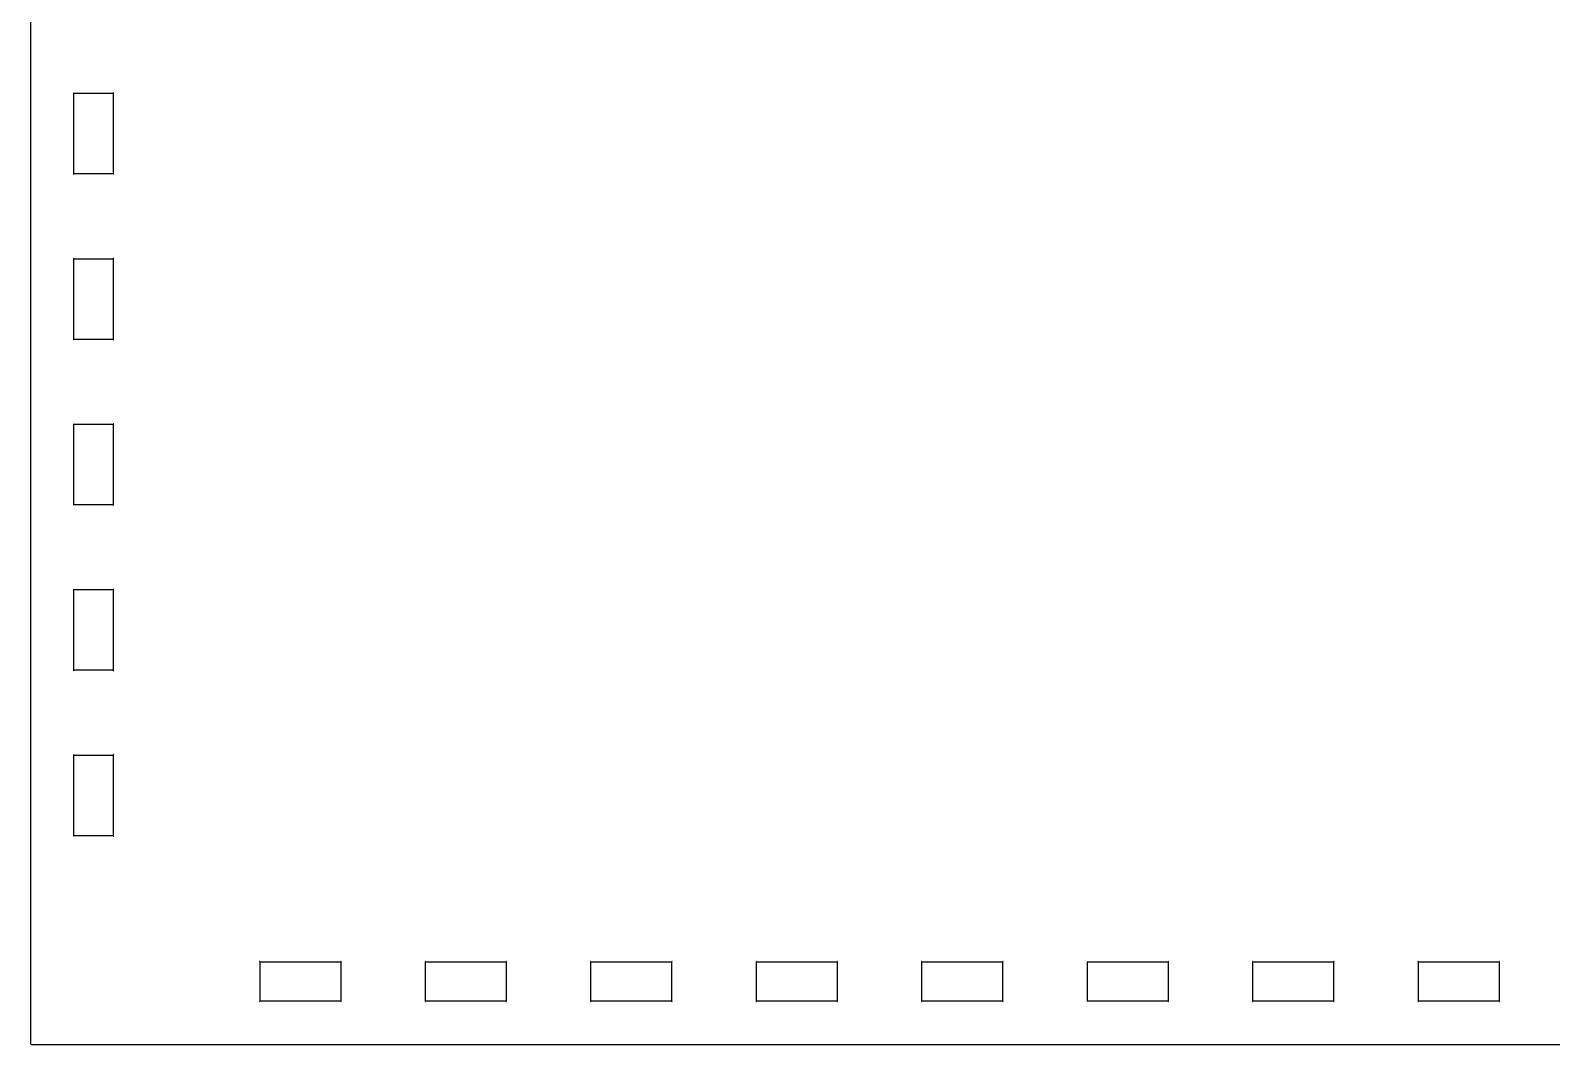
# Model space of a CAD drawing. Header units: millimetres. Extents: x 10 to 620, y 8 to 435.
# Drawn here: x 312.2 to 459.3, y 226.6 to 324.7 of the extents above; entities that cross this region are included whole.
import ezdxf

# ---------------------------------------------------------------- set-up
doc = ezdxf.new("R2010")
doc.units = ezdxf.units.MM

msp = doc.modelspace()

# ---------------------------------------------------------------- linework, layer by layer
at = {"color": 7, "linetype": 'Continuous'}
for p, q in [((312.2, 426.7), (312.2, 234.7)), ((312.2, 426.7), (312.2, 234.7)), ((316.38, 318.64), (316.36, 318.64)), ((316.36, 318.64), (316.36, 318.62)), ((316.38, 318.64), (316.36, 318.64)), ((316.36, 318.64), (316.36, 318.62)), ((316.36, 318.62), (316.39, 318.6)), ((316.36, 318.62), (316.39, 318.6)), ((316.4, 318.61), (316.38, 318.64)), ((316.4, 318.61), (316.38, 318.64)), ((316.39, 318.6), (316.4, 318.6)), ((316.39, 318.6), (316.4, 318.6)), ((316.4, 318.6), (316.4, 318.61)), ((316.4, 318.6), (316.4, 318.61)), ((316.4, 314.7), (316.4, 318.6)), ((316.4, 318.6), (320.2, 318.6)), ((316.4, 318.6), (320.2, 318.6)), ((316.4, 314.7), (316.4, 318.6)), ((320.21, 318.64), (320.2, 318.61)), ((320.21, 318.64), (320.2, 318.61)), ((320.2, 318.61), (320.2, 318.6)), ((320.2, 318.61), (320.2, 318.6)), ((320.2, 318.6), (320.21, 318.6)), ((320.2, 318.6), (320.2, 310.8)), ((320.2, 318.6), (320.2, 310.8)), ((320.2, 318.6), (320.21, 318.6)), ((320.24, 318.64), (320.21, 318.64)), ((320.24, 318.64), (320.21, 318.64)), ((320.21, 318.6), (320.24, 318.62)), ((320.21, 318.6), (320.24, 318.62)), ((320.24, 318.62), (320.24, 318.64)), ((320.24, 318.62), (320.24, 318.64)), ((316.4, 310.8), (316.4, 314.7)), ((316.4, 310.8), (316.4, 314.7)), ((316.39, 310.8), (316.36, 310.79)), ((316.39, 310.8), (316.36, 310.79)), ((316.36, 310.79), (316.36, 310.76)), ((316.36, 310.79), (316.36, 310.76)), ((316.36, 310.76), (316.38, 310.76)), ((316.36, 310.76), (316.38, 310.76)), ((316.38, 310.76), (316.4, 310.79)), ((316.38, 310.76), (316.4, 310.79)), ((316.4, 310.8), (316.39, 310.8)), ((316.4, 310.8), (316.39, 310.8)), ((320.2, 310.8), (316.4, 310.8)), ((316.4, 310.79), (316.4, 310.8)), ((320.2, 310.8), (316.4, 310.8)), ((316.4, 310.79), (316.4, 310.8)), ((320.2, 310.8), (320.2, 310.79)), ((320.21, 310.8), (320.2, 310.8)), ((320.2, 310.8), (320.2, 310.79)), ((320.21, 310.8), (320.2, 310.8)), ((320.2, 310.79), (320.21, 310.76)), ((320.2, 310.79), (320.21, 310.76)), ((320.24, 310.79), (320.21, 310.8)), ((320.24, 310.79), (320.21, 310.8)), ((320.21, 310.76), (320.24, 310.76)), ((320.21, 310.76), (320.24, 310.76)), ((320.24, 310.76), (320.24, 310.79)), ((320.24, 310.76), (320.24, 310.79)), ((316.38, 302.64), (316.36, 302.64)), ((316.36, 302.64), (316.36, 302.62)), ((316.38, 302.64), (316.36, 302.64)), ((316.36, 302.64), (316.36, 302.62)), ((316.36, 302.62), (316.39, 302.6)), ((316.36, 302.62), (316.39, 302.6)), ((316.4, 302.61), (316.38, 302.64)), ((316.4, 302.61), (316.38, 302.64)), ((316.39, 302.6), (316.4, 302.6)), ((316.39, 302.6), (316.4, 302.6)), ((316.4, 302.6), (316.4, 302.61)), ((316.4, 302.6), (316.4, 302.61)), ((316.4, 298.7), (316.4, 302.6)), ((316.4, 302.6), (320.2, 302.6)), ((316.4, 302.6), (320.2, 302.6)), ((316.4, 298.7), (316.4, 302.6)), ((320.21, 302.64), (320.2, 302.61)), ((320.21, 302.64), (320.2, 302.61)), ((320.2, 302.61), (320.2, 302.6)), ((320.2, 302.61), (320.2, 302.6)), ((320.2, 302.6), (320.21, 302.6)), ((320.2, 302.6), (320.2, 294.8)), ((320.2, 302.6), (320.2, 294.8)), ((320.2, 302.6), (320.21, 302.6)), ((320.24, 302.64), (320.21, 302.64)), ((320.24, 302.64), (320.21, 302.64)), ((320.21, 302.6), (320.24, 302.62)), ((320.21, 302.6), (320.24, 302.62)), ((320.24, 302.62), (320.24, 302.64)), ((320.24, 302.62), (320.24, 302.64)), ((316.4, 294.8), (316.4, 298.7)), ((316.4, 294.8), (316.4, 298.7)), ((316.39, 294.8), (316.36, 294.79)), ((316.39, 294.8), (316.36, 294.79)), ((316.36, 294.79), (316.36, 294.76)), ((316.36, 294.79), (316.36, 294.76)), ((316.36, 294.76), (316.38, 294.76)), ((316.36, 294.76), (316.38, 294.76)), ((316.38, 294.76), (316.4, 294.79)), ((316.38, 294.76), (316.4, 294.79)), ((316.4, 294.8), (316.39, 294.8)), ((316.4, 294.8), (316.39, 294.8)), ((320.2, 294.8), (316.4, 294.8)), ((316.4, 294.79), (316.4, 294.8)), ((320.2, 294.8), (316.4, 294.8)), ((316.4, 294.79), (316.4, 294.8)), ((320.2, 294.8), (320.2, 294.79)), ((320.21, 294.8), (320.2, 294.8)), ((320.2, 294.8), (320.2, 294.79)), ((320.21, 294.8), (320.2, 294.8)), ((320.2, 294.79), (320.21, 294.76)), ((320.2, 294.79), (320.21, 294.76)), ((320.24, 294.79), (320.21, 294.8)), ((320.24, 294.79), (320.21, 294.8)), ((320.21, 294.76), (320.24, 294.76)), ((320.21, 294.76), (320.24, 294.76)), ((320.24, 294.76), (320.24, 294.79)), ((320.24, 294.76), (320.24, 294.79)), ((316.38, 286.64), (316.36, 286.64)), ((316.36, 286.64), (316.36, 286.62)), ((316.38, 286.64), (316.36, 286.64)), ((316.36, 286.64), (316.36, 286.62)), ((316.36, 286.62), (316.39, 286.6)), ((316.36, 286.62), (316.39, 286.6)), ((316.4, 286.61), (316.38, 286.64)), ((316.4, 286.61), (316.38, 286.64)), ((316.39, 286.6), (316.4, 286.6)), ((316.39, 286.6), (316.4, 286.6)), ((316.4, 286.6), (316.4, 286.61)), ((316.4, 286.6), (316.4, 286.61)), ((316.4, 282.7), (316.4, 286.6)), ((316.4, 286.6), (320.2, 286.6)), ((316.4, 286.6), (320.2, 286.6)), ((316.4, 282.7), (316.4, 286.6)), ((320.21, 286.64), (320.2, 286.61)), ((320.21, 286.64), (320.2, 286.61)), ((320.2, 286.61), (320.2, 286.6)), ((320.2, 286.61), (320.2, 286.6)), ((320.2, 286.6), (320.21, 286.6)), ((320.2, 286.6), (320.2, 278.8)), ((320.2, 286.6), (320.2, 278.8)), ((320.2, 286.6), (320.21, 286.6)), ((320.24, 286.64), (320.21, 286.64)), ((320.24, 286.64), (320.21, 286.64)), ((320.21, 286.6), (320.24, 286.62)), ((320.21, 286.6), (320.24, 286.62)), ((320.24, 286.62), (320.24, 286.64)), ((320.24, 286.62), (320.24, 286.64)), ((316.4, 278.8), (316.4, 282.7)), ((316.4, 278.8), (316.4, 282.7)), ((316.39, 278.8), (316.36, 278.79)), ((316.39, 278.8), (316.36, 278.79)), ((316.36, 278.79), (316.36, 278.76)), ((316.36, 278.79), (316.36, 278.76)), ((316.36, 278.76), (316.38, 278.76)), ((316.36, 278.76), (316.38, 278.76)), ((316.38, 278.76), (316.4, 278.79)), ((316.38, 278.76), (316.4, 278.79)), ((316.4, 278.8), (316.39, 278.8)), ((316.4, 278.8), (316.39, 278.8)), ((320.2, 278.8), (316.4, 278.8)), ((316.4, 278.79), (316.4, 278.8)), ((320.2, 278.8), (316.4, 278.8)), ((316.4, 278.79), (316.4, 278.8)), ((320.2, 278.8), (320.2, 278.79)), ((320.21, 278.8), (320.2, 278.8)), ((320.2, 278.8), (320.2, 278.79)), ((320.21, 278.8), (320.2, 278.8)), ((320.2, 278.79), (320.21, 278.76)), ((320.2, 278.79), (320.21, 278.76)), ((320.24, 278.79), (320.21, 278.8)), ((320.24, 278.79), (320.21, 278.8)), ((320.21, 278.76), (320.24, 278.76)), ((320.21, 278.76), (320.24, 278.76)), ((320.24, 278.76), (320.24, 278.79)), ((320.24, 278.76), (320.24, 278.79)), ((316.38, 270.64), (316.36, 270.64)), ((316.36, 270.64), (316.36, 270.62)), ((316.38, 270.64), (316.36, 270.64)), ((316.36, 270.64), (316.36, 270.62)), ((316.4, 270.61), (316.38, 270.64)), ((316.4, 270.61), (316.38, 270.64)), ((320.21, 270.64), (320.2, 270.61)), ((320.21, 270.64), (320.2, 270.61)), ((320.24, 270.64), (320.21, 270.64)), ((320.24, 270.64), (320.21, 270.64)), ((320.24, 270.62), (320.24, 270.64)), ((320.24, 270.62), (320.24, 270.64)), ((316.36, 270.62), (316.39, 270.6)), ((316.36, 270.62), (316.39, 270.6)), ((316.39, 270.6), (316.4, 270.6)), ((316.39, 270.6), (316.4, 270.6)), ((316.4, 270.6), (316.4, 270.61)), ((316.4, 270.6), (316.4, 270.61)), ((316.4, 266.7), (316.4, 270.6)), ((316.4, 270.6), (320.2, 270.6)), ((316.4, 266.7), (316.4, 270.6)), ((316.4, 270.6), (320.2, 270.6)), ((320.2, 270.61), (320.2, 270.6)), ((320.2, 270.61), (320.2, 270.6)), ((320.2, 270.6), (320.21, 270.6)), ((320.2, 270.6), (320.2, 262.8)), ((320.2, 270.6), (320.2, 262.8)), ((320.2, 270.6), (320.21, 270.6)), ((320.21, 270.6), (320.24, 270.62)), ((320.21, 270.6), (320.24, 270.62)), ((316.4, 262.8), (316.4, 266.7)), ((316.4, 262.8), (316.4, 266.7)), ((316.39, 262.8), (316.36, 262.79)), ((316.39, 262.8), (316.36, 262.79)), ((316.36, 262.79), (316.36, 262.76)), ((316.36, 262.79), (316.36, 262.76)), ((316.36, 262.76), (316.38, 262.76)), ((316.36, 262.76), (316.38, 262.76)), ((316.38, 262.76), (316.4, 262.79)), ((316.38, 262.76), (316.4, 262.79)), ((316.4, 262.8), (316.39, 262.8)), ((316.4, 262.8), (316.39, 262.8)), ((320.2, 262.8), (316.4, 262.8)), ((316.4, 262.79), (316.4, 262.8)), ((320.2, 262.8), (316.4, 262.8)), ((316.4, 262.79), (316.4, 262.8)), ((320.2, 262.8), (320.2, 262.79)), ((320.21, 262.8), (320.2, 262.8)), ((320.2, 262.8), (320.2, 262.79)), ((320.21, 262.8), (320.2, 262.8)), ((320.2, 262.79), (320.21, 262.76)), ((320.2, 262.79), (320.21, 262.76)), ((320.24, 262.79), (320.21, 262.8)), ((320.24, 262.79), (320.21, 262.8)), ((320.21, 262.76), (320.24, 262.76)), ((320.21, 262.76), (320.24, 262.76)), ((320.24, 262.76), (320.24, 262.79)), ((320.24, 262.76), (320.24, 262.79)), ((316.38, 254.64), (316.36, 254.64)), ((316.36, 254.64), (316.36, 254.62)), ((316.38, 254.64), (316.36, 254.64)), ((316.36, 254.64), (316.36, 254.62)), ((316.36, 254.62), (316.39, 254.6)), ((316.36, 254.62), (316.39, 254.6)), ((316.4, 254.61), (316.38, 254.64)), ((316.4, 254.61), (316.38, 254.64)), ((316.39, 254.6), (316.4, 254.6)), ((316.39, 254.6), (316.4, 254.6)), ((316.4, 254.6), (316.4, 254.61)), ((316.4, 254.6), (316.4, 254.61)), ((316.4, 250.7), (316.4, 254.6)), ((316.4, 254.6), (320.2, 254.6)), ((316.4, 254.6), (320.2, 254.6)), ((316.4, 250.7), (316.4, 254.6)), ((320.21, 254.64), (320.2, 254.61)), ((320.21, 254.64), (320.2, 254.61)), ((320.2, 254.61), (320.2, 254.6)), ((320.2, 254.61), (320.2, 254.6)), ((320.2, 254.6), (320.21, 254.6)), ((320.2, 254.6), (320.2, 246.8)), ((320.2, 254.6), (320.2, 246.8)), ((320.2, 254.6), (320.21, 254.6)), ((320.24, 254.64), (320.21, 254.64)), ((320.24, 254.64), (320.21, 254.64)), ((320.21, 254.6), (320.24, 254.62)), ((320.21, 254.6), (320.24, 254.62)), ((320.24, 254.62), (320.24, 254.64)), ((320.24, 254.62), (320.24, 254.64)), ((316.4, 246.8), (316.4, 250.7)), ((316.4, 246.8), (316.4, 250.7)), ((316.39, 246.8), (316.36, 246.79)), ((316.39, 246.8), (316.36, 246.79)), ((316.36, 246.79), (316.36, 246.76)), ((316.36, 246.79), (316.36, 246.76)), ((316.36, 246.76), (316.38, 246.76)), ((316.36, 246.76), (316.38, 246.76)), ((316.38, 246.76), (316.4, 246.79)), ((316.38, 246.76), (316.4, 246.79)), ((316.4, 246.8), (316.39, 246.8)), ((316.4, 246.8), (316.39, 246.8)), ((320.2, 246.8), (316.4, 246.8)), ((316.4, 246.79), (316.4, 246.8)), ((320.2, 246.8), (316.4, 246.8)), ((316.4, 246.79), (316.4, 246.8)), ((320.2, 246.8), (320.2, 246.79)), ((320.21, 246.8), (320.2, 246.8)), ((320.2, 246.8), (320.2, 246.79)), ((320.21, 246.8), (320.2, 246.8)), ((320.2, 246.79), (320.21, 246.76)), ((320.2, 246.79), (320.21, 246.76)), ((320.24, 246.79), (320.21, 246.8)), ((320.24, 246.79), (320.21, 246.8)), ((320.21, 246.76), (320.24, 246.76)), ((320.21, 246.76), (320.24, 246.76)), ((320.24, 246.76), (320.24, 246.79)), ((320.24, 246.76), (320.24, 246.79)), ((312.2, 234.7), (312.2, 226.7)), ((312.2, 234.7), (312.2, 226.7)), ((334.38, 234.64), (334.36, 234.64)), ((334.36, 234.64), (334.36, 234.62)), ((334.38, 234.64), (334.36, 234.64)), ((334.36, 234.64), (334.36, 234.62)), ((334.36, 234.62), (334.39, 234.6)), ((334.36, 234.62), (334.39, 234.6)), ((334.4, 234.61), (334.38, 234.64)), ((334.4, 234.61), (334.38, 234.64)), ((334.39, 234.6), (334.4, 234.6)), ((334.39, 234.6), (334.4, 234.6)), ((334.4, 234.6), (334.4, 234.61)), ((334.4, 234.6), (334.4, 234.61)), ((334.4, 230.8), (334.4, 234.6)), ((334.4, 234.6), (342.2, 234.6)), ((334.4, 230.8), (334.4, 234.6)), ((334.4, 234.6), (342.2, 234.6)), ((342.21, 234.64), (342.2, 234.61)), ((342.21, 234.64), (342.2, 234.61)), ((342.2, 234.61), (342.2, 234.6)), ((342.2, 234.61), (342.2, 234.6)), ((342.2, 234.6), (342.21, 234.6)), ((342.2, 234.6), (342.2, 230.8)), ((342.2, 234.6), (342.2, 230.8)), ((342.2, 234.6), (342.21, 234.6)), ((342.24, 234.64), (342.21, 234.64)), ((342.24, 234.64), (342.21, 234.64)), ((342.21, 234.6), (342.24, 234.62)), ((342.21, 234.6), (342.24, 234.62)), ((342.24, 234.62), (342.24, 234.64)), ((342.24, 234.62), (342.24, 234.64)), ((350.39, 234.64), (350.36, 234.64)), ((350.36, 234.64), (350.36, 234.62)), ((350.39, 234.64), (350.36, 234.64)), ((350.36, 234.64), (350.36, 234.62)), ((350.36, 234.62), (350.39, 234.6)), ((350.36, 234.62), (350.39, 234.6)), ((350.4, 234.61), (350.39, 234.64)), ((350.4, 234.61), (350.39, 234.64)), ((350.39, 234.6), (350.4, 234.6)), ((350.39, 234.6), (350.4, 234.6)), ((350.4, 234.6), (350.4, 234.61)), ((350.4, 234.6), (350.4, 234.61)), ((350.4, 230.8), (350.4, 234.6)), ((350.4, 234.6), (358.2, 234.6)), ((350.4, 234.6), (358.2, 234.6)), ((350.4, 230.8), (350.4, 234.6)), ((358.21, 234.64), (358.2, 234.61)), ((358.21, 234.64), (358.2, 234.61)), ((358.2, 234.61), (358.2, 234.6)), ((358.2, 234.61), (358.2, 234.6)), ((358.2, 234.6), (358.21, 234.6)), ((358.2, 234.6), (358.2, 230.8)), ((358.2, 234.6), (358.2, 230.8)), ((358.2, 234.6), (358.21, 234.6)), ((358.24, 234.64), (358.21, 234.64)), ((358.24, 234.64), (358.21, 234.64)), ((358.21, 234.6), (358.24, 234.62)), ((358.21, 234.6), (358.24, 234.62)), ((358.24, 234.62), (358.24, 234.64)), ((358.24, 234.62), (358.24, 234.64)), ((366.38, 234.64), (366.36, 234.64)), ((366.36, 234.64), (366.36, 234.62)), ((366.38, 234.64), (366.36, 234.64)), ((366.36, 234.64), (366.36, 234.62)), ((366.36, 234.62), (366.39, 234.6)), ((366.36, 234.62), (366.39, 234.6)), ((366.4, 234.61), (366.38, 234.64)), ((366.4, 234.61), (366.38, 234.64)), ((366.39, 234.6), (366.4, 234.6)), ((366.39, 234.6), (366.4, 234.6)), ((366.4, 234.6), (366.4, 234.61)), ((366.4, 234.6), (366.4, 234.61)), ((366.4, 230.8), (366.4, 234.6)), ((366.4, 234.6), (374.2, 234.6)), ((366.4, 230.8), (366.4, 234.6)), ((366.4, 234.6), (374.2, 234.6)), ((374.21, 234.64), (374.2, 234.61)), ((374.21, 234.64), (374.2, 234.61)), ((374.2, 234.61), (374.2, 234.6)), ((374.2, 234.61), (374.2, 234.6)), ((374.2, 234.6), (374.21, 234.6)), ((374.2, 234.6), (374.2, 230.8)), ((374.2, 234.6), (374.2, 230.8)), ((374.2, 234.6), (374.21, 234.6)), ((374.24, 234.64), (374.21, 234.64)), ((374.24, 234.64), (374.21, 234.64)), ((374.21, 234.6), (374.24, 234.62)), ((374.21, 234.6), (374.24, 234.62)), ((374.24, 234.62), (374.24, 234.64)), ((374.24, 234.62), (374.24, 234.64)), ((382.39, 234.64), (382.36, 234.64)), ((382.36, 234.64), (382.36, 234.62)), ((382.39, 234.64), (382.36, 234.64)), ((382.36, 234.64), (382.36, 234.62)), ((382.36, 234.62), (382.39, 234.6)), ((382.36, 234.62), (382.39, 234.6)), ((382.4, 234.61), (382.39, 234.64)), ((382.4, 234.61), (382.39, 234.64)), ((382.39, 234.6), (382.4, 234.6)), ((382.39, 234.6), (382.4, 234.6)), ((382.4, 234.6), (382.4, 234.61)), ((382.4, 234.6), (382.4, 234.61)), ((382.4, 230.8), (382.4, 234.6)), ((382.4, 234.6), (390.2, 234.6)), ((382.4, 230.8), (382.4, 234.6)), ((382.4, 234.6), (390.2, 234.6)), ((390.21, 234.64), (390.2, 234.61)), ((390.21, 234.64), (390.2, 234.61)), ((390.2, 234.61), (390.2, 234.6)), ((390.2, 234.61), (390.2, 234.6)), ((390.2, 234.6), (390.21, 234.6)), ((390.2, 234.6), (390.2, 230.8)), ((390.2, 234.6), (390.2, 230.8)), ((390.2, 234.6), (390.21, 234.6)), ((390.24, 234.64), (390.21, 234.64)), ((390.24, 234.64), (390.21, 234.64)), ((390.21, 234.6), (390.24, 234.62)), ((390.21, 234.6), (390.24, 234.62)), ((390.24, 234.62), (390.24, 234.64)), ((390.24, 234.62), (390.24, 234.64)), ((398.38, 234.64), (398.36, 234.64)), ((398.36, 234.64), (398.36, 234.62)), ((398.38, 234.64), (398.36, 234.64)), ((398.36, 234.64), (398.36, 234.62)), ((398.36, 234.62), (398.39, 234.6)), ((398.36, 234.62), (398.39, 234.6)), ((398.4, 234.61), (398.38, 234.64)), ((398.4, 234.61), (398.38, 234.64)), ((398.39, 234.6), (398.4, 234.6)), ((398.39, 234.6), (398.4, 234.6)), ((398.4, 234.6), (398.4, 234.61)), ((398.4, 234.6), (398.4, 234.61)), ((398.4, 230.8), (398.4, 234.6)), ((398.4, 234.6), (406.2, 234.6)), ((398.4, 230.8), (398.4, 234.6)), ((398.4, 234.6), (406.2, 234.6)), ((406.21, 234.64), (406.2, 234.61)), ((406.21, 234.64), (406.2, 234.61)), ((406.2, 234.61), (406.2, 234.6)), ((406.2, 234.61), (406.2, 234.6)), ((406.2, 234.6), (406.21, 234.6)), ((406.2, 234.6), (406.2, 230.8)), ((406.2, 234.6), (406.2, 230.8)), ((406.2, 234.6), (406.21, 234.6)), ((406.24, 234.64), (406.21, 234.64)), ((406.24, 234.64), (406.21, 234.64)), ((406.21, 234.6), (406.24, 234.62)), ((406.21, 234.6), (406.24, 234.62)), ((406.24, 234.62), (406.24, 234.64)), ((406.24, 234.62), (406.24, 234.64)), ((414.38, 234.64), (414.36, 234.64)), ((414.36, 234.64), (414.36, 234.62)), ((414.38, 234.64), (414.36, 234.64)), ((414.36, 234.64), (414.36, 234.62)), ((414.36, 234.62), (414.39, 234.6)), ((414.36, 234.62), (414.39, 234.6)), ((414.4, 234.61), (414.38, 234.64)), ((414.4, 234.61), (414.38, 234.64)), ((414.39, 234.6), (414.4, 234.6)), ((414.39, 234.6), (414.4, 234.6)), ((414.4, 234.6), (414.4, 234.61)), ((414.4, 234.6), (414.4, 234.61)), ((414.4, 230.8), (414.4, 234.6)), ((414.4, 234.6), (422.2, 234.6)), ((414.4, 230.8), (414.4, 234.6)), ((414.4, 234.6), (422.2, 234.6)), ((422.21, 234.64), (422.2, 234.61)), ((422.21, 234.64), (422.2, 234.61)), ((422.2, 234.61), (422.2, 234.6)), ((422.2, 234.61), (422.2, 234.6)), ((422.2, 234.6), (422.21, 234.6)), ((422.2, 234.6), (422.2, 230.8)), ((422.2, 234.6), (422.2, 230.8)), ((422.2, 234.6), (422.21, 234.6)), ((422.24, 234.64), (422.21, 234.64)), ((422.24, 234.64), (422.21, 234.64)), ((422.21, 234.6), (422.24, 234.62)), ((422.21, 234.6), (422.24, 234.62)), ((422.24, 234.62), (422.24, 234.64)), ((422.24, 234.62), (422.24, 234.64)), ((430.38, 234.64), (430.36, 234.64)), ((430.36, 234.64), (430.36, 234.62)), ((430.38, 234.64), (430.36, 234.64)), ((430.36, 234.64), (430.36, 234.62)), ((430.36, 234.62), (430.39, 234.6)), ((430.36, 234.62), (430.39, 234.6)), ((430.4, 234.61), (430.38, 234.64)), ((430.4, 234.61), (430.38, 234.64)), ((430.39, 234.6), (430.4, 234.6)), ((430.39, 234.6), (430.4, 234.6)), ((430.4, 234.6), (430.4, 234.61)), ((430.4, 234.6), (430.4, 234.61)), ((430.4, 230.8), (430.4, 234.6)), ((430.4, 234.6), (438.2, 234.6)), ((430.4, 230.8), (430.4, 234.6)), ((430.4, 234.6), (438.2, 234.6)), ((438.21, 234.64), (438.2, 234.61)), ((438.21, 234.64), (438.2, 234.61)), ((438.2, 234.61), (438.2, 234.6)), ((438.2, 234.61), (438.2, 234.6)), ((438.2, 234.6), (438.21, 234.6)), ((438.2, 234.6), (438.2, 230.8)), ((438.2, 234.6), (438.2, 230.8)), ((438.2, 234.6), (438.21, 234.6)), ((438.24, 234.64), (438.21, 234.64)), ((438.24, 234.64), (438.21, 234.64)), ((438.21, 234.6), (438.24, 234.62)), ((438.21, 234.6), (438.24, 234.62)), ((438.24, 234.62), (438.24, 234.64)), ((438.24, 234.62), (438.24, 234.64)), ((446.38, 234.64), (446.36, 234.64)), ((446.36, 234.64), (446.36, 234.62)), ((446.38, 234.64), (446.36, 234.64)), ((446.36, 234.64), (446.36, 234.62)), ((446.36, 234.62), (446.39, 234.6)), ((446.36, 234.62), (446.39, 234.6)), ((446.4, 234.61), (446.38, 234.64)), ((446.4, 234.61), (446.38, 234.64)), ((446.39, 234.6), (446.4, 234.6)), ((446.39, 234.6), (446.4, 234.6)), ((446.4, 234.6), (446.4, 234.61)), ((446.4, 234.6), (446.4, 234.61)), ((446.4, 230.8), (446.4, 234.6)), ((446.4, 234.6), (454.2, 234.6)), ((446.4, 230.8), (446.4, 234.6)), ((446.4, 234.6), (454.2, 234.6)), ((454.22, 234.64), (454.2, 234.61)), ((454.22, 234.64), (454.2, 234.61)), ((454.2, 234.61), (454.2, 234.6)), ((454.2, 234.61), (454.2, 234.6)), ((454.2, 234.6), (454.21, 234.6)), ((454.2, 234.6), (454.2, 230.8)), ((454.2, 234.6), (454.2, 230.8)), ((454.2, 234.6), (454.21, 234.6)), ((454.21, 234.6), (454.24, 234.62)), ((454.21, 234.6), (454.24, 234.62)), ((454.24, 234.64), (454.22, 234.64)), ((454.24, 234.64), (454.22, 234.64)), ((454.24, 234.62), (454.24, 234.64)), ((454.24, 234.62), (454.24, 234.64)), ((334.39, 230.8), (334.36, 230.78)), ((334.39, 230.8), (334.36, 230.78)), ((334.36, 230.78), (334.36, 230.76)), ((334.36, 230.78), (334.36, 230.76)), ((334.36, 230.76), (334.38, 230.76)), ((334.36, 230.76), (334.38, 230.76)), ((334.38, 230.76), (334.4, 230.79)), ((334.38, 230.76), (334.4, 230.79)), ((334.4, 230.8), (334.39, 230.8)), ((334.4, 230.8), (334.39, 230.8)), ((338.3, 230.8), (334.4, 230.8)), ((334.4, 230.79), (334.4, 230.8)), ((338.3, 230.8), (334.4, 230.8)), ((334.4, 230.79), (334.4, 230.8)), ((342.2, 230.8), (338.3, 230.8)), ((342.2, 230.8), (338.3, 230.8)), ((342.2, 230.8), (342.2, 230.79)), ((342.21, 230.8), (342.2, 230.8)), ((342.2, 230.8), (342.2, 230.79)), ((342.21, 230.8), (342.2, 230.8)), ((342.2, 230.79), (342.21, 230.76)), ((342.2, 230.79), (342.21, 230.76)), ((342.24, 230.78), (342.21, 230.8)), ((342.24, 230.78), (342.21, 230.8)), ((342.21, 230.76), (342.24, 230.76)), ((342.21, 230.76), (342.24, 230.76)), ((342.24, 230.76), (342.24, 230.78)), ((342.24, 230.76), (342.24, 230.78)), ((350.39, 230.8), (350.36, 230.78)), ((350.39, 230.8), (350.36, 230.78)), ((350.36, 230.78), (350.36, 230.76)), ((350.36, 230.78), (350.36, 230.76)), ((350.36, 230.76), (350.39, 230.76)), ((350.36, 230.76), (350.39, 230.76)), ((350.4, 230.8), (350.39, 230.8)), ((350.4, 230.8), (350.39, 230.8)), ((350.39, 230.76), (350.4, 230.79)), ((350.39, 230.76), (350.4, 230.79)), ((354.3, 230.8), (350.4, 230.8)), ((350.4, 230.79), (350.4, 230.8)), ((354.3, 230.8), (350.4, 230.8)), ((350.4, 230.79), (350.4, 230.8)), ((358.2, 230.8), (354.3, 230.8)), ((358.2, 230.8), (354.3, 230.8)), ((358.2, 230.8), (358.2, 230.79)), ((358.21, 230.8), (358.2, 230.8)), ((358.2, 230.8), (358.2, 230.79)), ((358.21, 230.8), (358.2, 230.8)), ((358.2, 230.79), (358.21, 230.76)), ((358.2, 230.79), (358.21, 230.76)), ((358.24, 230.78), (358.21, 230.8)), ((358.24, 230.78), (358.21, 230.8)), ((358.21, 230.76), (358.24, 230.76)), ((358.21, 230.76), (358.24, 230.76)), ((358.24, 230.76), (358.24, 230.78)), ((358.24, 230.76), (358.24, 230.78)), ((366.39, 230.8), (366.36, 230.78)), ((366.39, 230.8), (366.36, 230.78)), ((366.36, 230.78), (366.36, 230.76)), ((366.36, 230.78), (366.36, 230.76)), ((366.36, 230.76), (366.38, 230.76)), ((366.36, 230.76), (366.38, 230.76)), ((366.38, 230.76), (366.4, 230.79)), ((366.38, 230.76), (366.4, 230.79)), ((366.4, 230.8), (366.39, 230.8)), ((366.4, 230.8), (366.39, 230.8)), ((370.3, 230.8), (366.4, 230.8)), ((366.4, 230.79), (366.4, 230.8)), ((370.3, 230.8), (366.4, 230.8)), ((366.4, 230.79), (366.4, 230.8)), ((374.2, 230.8), (370.3, 230.8)), ((374.2, 230.8), (370.3, 230.8)), ((374.2, 230.8), (374.2, 230.79)), ((374.21, 230.8), (374.2, 230.8)), ((374.2, 230.8), (374.2, 230.79)), ((374.21, 230.8), (374.2, 230.8)), ((374.2, 230.79), (374.21, 230.76)), ((374.2, 230.79), (374.21, 230.76)), ((374.24, 230.78), (374.21, 230.8)), ((374.24, 230.78), (374.21, 230.8)), ((374.21, 230.76), (374.24, 230.76)), ((374.21, 230.76), (374.24, 230.76)), ((374.24, 230.76), (374.24, 230.78)), ((374.24, 230.76), (374.24, 230.78)), ((382.39, 230.8), (382.36, 230.78)), ((382.39, 230.8), (382.36, 230.78)), ((382.36, 230.78), (382.36, 230.76)), ((382.36, 230.78), (382.36, 230.76)), ((382.36, 230.76), (382.39, 230.76)), ((382.36, 230.76), (382.39, 230.76)), ((382.4, 230.8), (382.39, 230.8)), ((382.4, 230.8), (382.39, 230.8)), ((382.39, 230.76), (382.4, 230.79)), ((382.39, 230.76), (382.4, 230.79)), ((386.3, 230.8), (382.4, 230.8)), ((382.4, 230.79), (382.4, 230.8)), ((386.3, 230.8), (382.4, 230.8)), ((382.4, 230.79), (382.4, 230.8)), ((390.2, 230.8), (386.3, 230.8)), ((390.2, 230.8), (386.3, 230.8)), ((390.2, 230.8), (390.2, 230.79)), ((390.21, 230.8), (390.2, 230.8)), ((390.2, 230.8), (390.2, 230.79)), ((390.21, 230.8), (390.2, 230.8)), ((390.2, 230.79), (390.21, 230.76)), ((390.2, 230.79), (390.21, 230.76)), ((390.24, 230.78), (390.21, 230.8)), ((390.24, 230.78), (390.21, 230.8)), ((390.21, 230.76), (390.24, 230.76)), ((390.21, 230.76), (390.24, 230.76)), ((390.24, 230.76), (390.24, 230.78)), ((390.24, 230.76), (390.24, 230.78)), ((398.39, 230.8), (398.36, 230.78)), ((398.39, 230.8), (398.36, 230.78)), ((398.36, 230.78), (398.36, 230.76)), ((398.36, 230.78), (398.36, 230.76)), ((398.36, 230.76), (398.38, 230.76)), ((398.36, 230.76), (398.38, 230.76)), ((398.38, 230.76), (398.4, 230.79)), ((398.38, 230.76), (398.4, 230.79)), ((398.4, 230.8), (398.39, 230.8)), ((398.4, 230.8), (398.39, 230.8)), ((402.3, 230.8), (398.4, 230.8)), ((398.4, 230.79), (398.4, 230.8)), ((402.3, 230.8), (398.4, 230.8)), ((398.4, 230.79), (398.4, 230.8)), ((406.2, 230.8), (402.3, 230.8)), ((406.2, 230.8), (402.3, 230.8)), ((406.2, 230.8), (406.2, 230.79)), ((406.21, 230.8), (406.2, 230.8)), ((406.2, 230.8), (406.2, 230.79)), ((406.21, 230.8), (406.2, 230.8)), ((406.2, 230.79), (406.21, 230.76)), ((406.2, 230.79), (406.21, 230.76)), ((406.24, 230.78), (406.21, 230.8)), ((406.24, 230.78), (406.21, 230.8)), ((406.21, 230.76), (406.24, 230.76)), ((406.21, 230.76), (406.24, 230.76)), ((406.24, 230.76), (406.24, 230.78)), ((406.24, 230.76), (406.24, 230.78)), ((414.39, 230.8), (414.36, 230.78)), ((414.39, 230.8), (414.36, 230.78)), ((414.36, 230.78), (414.36, 230.76)), ((414.36, 230.78), (414.36, 230.76)), ((414.36, 230.76), (414.38, 230.76)), ((414.36, 230.76), (414.38, 230.76)), ((414.38, 230.76), (414.4, 230.79)), ((414.38, 230.76), (414.4, 230.79)), ((414.4, 230.8), (414.39, 230.8)), ((414.4, 230.8), (414.39, 230.8)), ((418.3, 230.8), (414.4, 230.8)), ((414.4, 230.79), (414.4, 230.8)), ((418.3, 230.8), (414.4, 230.8)), ((414.4, 230.79), (414.4, 230.8)), ((422.2, 230.8), (418.3, 230.8)), ((422.2, 230.8), (418.3, 230.8)), ((422.2, 230.8), (422.2, 230.79)), ((422.21, 230.8), (422.2, 230.8)), ((422.2, 230.8), (422.2, 230.79)), ((422.21, 230.8), (422.2, 230.8)), ((422.2, 230.79), (422.21, 230.76)), ((422.2, 230.79), (422.21, 230.76)), ((422.24, 230.78), (422.21, 230.8)), ((422.24, 230.78), (422.21, 230.8)), ((422.21, 230.76), (422.24, 230.76)), ((422.21, 230.76), (422.24, 230.76)), ((422.24, 230.76), (422.24, 230.78)), ((422.24, 230.76), (422.24, 230.78)), ((430.39, 230.8), (430.36, 230.78)), ((430.39, 230.8), (430.36, 230.78)), ((430.36, 230.78), (430.36, 230.76)), ((430.36, 230.78), (430.36, 230.76)), ((430.36, 230.76), (430.38, 230.76)), ((430.36, 230.76), (430.38, 230.76)), ((430.38, 230.76), (430.4, 230.79)), ((430.38, 230.76), (430.4, 230.79)), ((430.4, 230.8), (430.39, 230.8)), ((430.4, 230.8), (430.39, 230.8)), ((434.3, 230.8), (430.4, 230.8)), ((430.4, 230.79), (430.4, 230.8)), ((434.3, 230.8), (430.4, 230.8)), ((430.4, 230.79), (430.4, 230.8)), ((438.2, 230.8), (434.3, 230.8)), ((438.2, 230.8), (434.3, 230.8)), ((438.2, 230.8), (438.2, 230.79)), ((438.21, 230.8), (438.2, 230.8)), ((438.2, 230.8), (438.2, 230.79)), ((438.21, 230.8), (438.2, 230.8)), ((438.2, 230.79), (438.21, 230.76)), ((438.2, 230.79), (438.21, 230.76)), ((438.24, 230.78), (438.21, 230.8)), ((438.24, 230.78), (438.21, 230.8)), ((438.21, 230.76), (438.24, 230.76)), ((438.21, 230.76), (438.24, 230.76)), ((438.24, 230.76), (438.24, 230.78)), ((438.24, 230.76), (438.24, 230.78)), ((446.39, 230.8), (446.36, 230.78)), ((446.39, 230.8), (446.36, 230.78)), ((446.36, 230.78), (446.36, 230.76)), ((446.36, 230.78), (446.36, 230.76)), ((446.36, 230.76), (446.38, 230.76)), ((446.36, 230.76), (446.38, 230.76)), ((446.38, 230.76), (446.4, 230.79)), ((446.38, 230.76), (446.4, 230.79)), ((446.4, 230.8), (446.39, 230.8)), ((446.4, 230.8), (446.39, 230.8)), ((450.3, 230.8), (446.4, 230.8)), ((446.4, 230.79), (446.4, 230.8)), ((450.3, 230.8), (446.4, 230.8)), ((446.4, 230.79), (446.4, 230.8)), ((454.2, 230.8), (450.3, 230.8)), ((454.2, 230.8), (450.3, 230.8)), ((454.2, 230.8), (454.2, 230.79)), ((454.21, 230.8), (454.2, 230.8)), ((454.2, 230.8), (454.2, 230.79)), ((454.21, 230.8), (454.2, 230.8)), ((454.2, 230.79), (454.22, 230.76)), ((454.2, 230.79), (454.22, 230.76)), ((454.24, 230.78), (454.21, 230.8)), ((454.24, 230.78), (454.21, 230.8)), ((454.22, 230.76), (454.24, 230.76)), ((454.22, 230.76), (454.24, 230.76)), ((454.24, 230.76), (454.24, 230.78)), ((454.24, 230.76), (454.24, 230.78)), ((312.2, 226.7), (312.2, 226.68)), ((312.2, 226.7), (312.2, 226.68)), ((312.2, 226.68), (312.23, 226.63)), ((312.2, 226.68), (312.23, 226.63)), ((312.23, 226.63), (312.28, 226.6)), ((312.23, 226.63), (312.28, 226.6)), ((312.28, 226.6), (312.3, 226.6)), ((312.28, 226.6), (312.3, 226.6)), ((312.3, 226.6), (320.3, 226.6)), ((312.3, 226.6), (320.3, 226.6)), ((320.3, 226.6), (612.3, 226.6)), ((320.3, 226.6), (612.3, 226.6))]:
    msp.add_line(p, q, dxfattribs=at)

doc.saveas('drawing.dxf')
